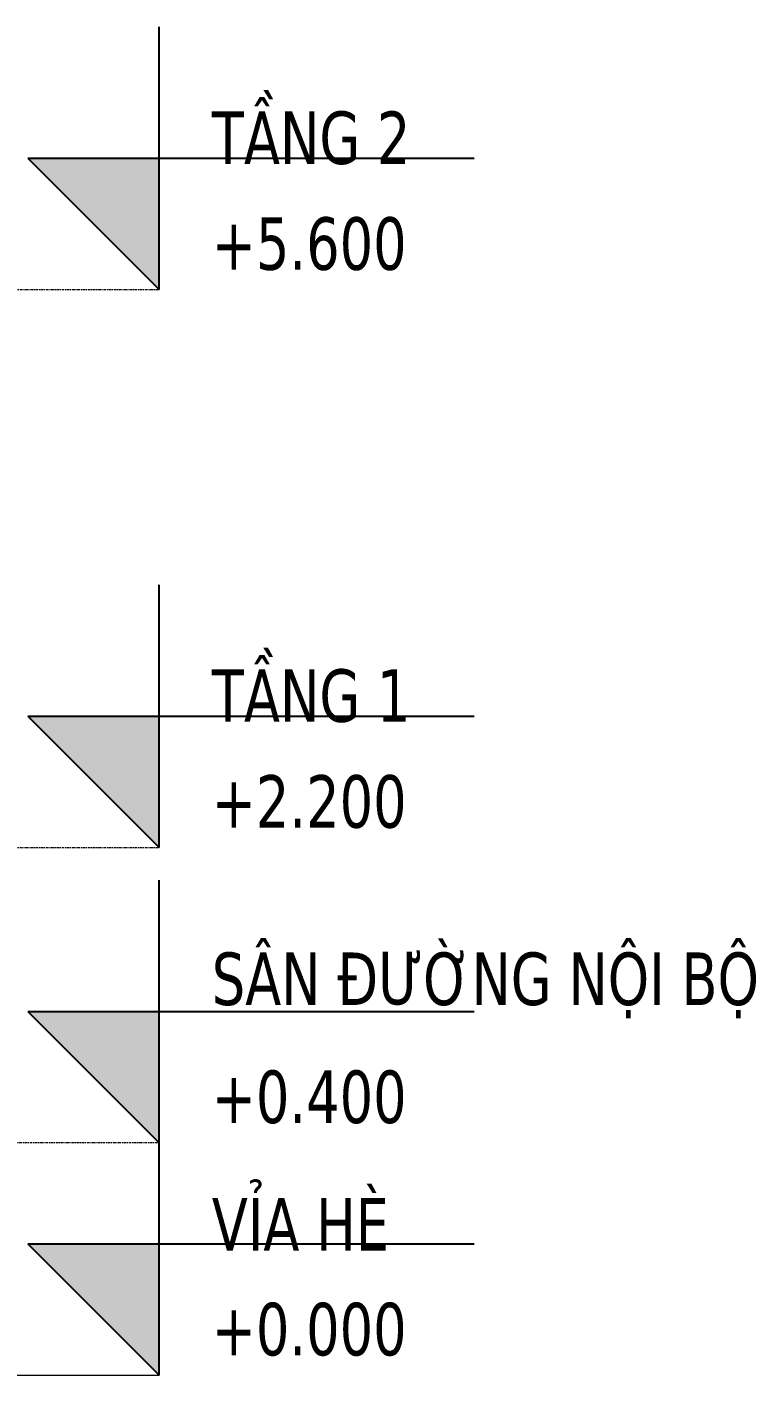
# Model space of a CAD drawing. Header units: millimetres. Extents: x -134153 to 99383, y -5233 to 35400.
# Drawn here: x 94853 to 99296, y -1016 to 7200 of the extents above; entities that cross this region are included whole.
import ezdxf

# ---------------------------------------------------------------- set-up
doc = ezdxf.new("R2010")
doc.units = ezdxf.units.MM
doc.linetypes.add('Centre', pattern=[31.75, 6.35, -4.7625, 15.875, -4.7625])
for name, color, linetype, lineweight in [('A-FLOR-LEVL', 51, 'Continuous', 9), ('A-FLOR-LEVL-1', 51, 'Continuous', 25), ('A-FLOR-LEVL-2', 51, 'Centre', 9)]:
    doc.layers.add(name, color=color, linetype=linetype, lineweight=lineweight)
doc.styles.add('Tahoma_B', font='tahomabd_0.ttf', dxfattribs={"width": 0.85, "height": 320})

# ---------------------------------------------------------------- blocks, each defined once
blk = doc.blocks.new('Level - CAO ĐỘ LEVEL-350587-TKCS_MẶT ĐỨNG HƯỚNG NAM')
at = {"layer": 'A-FLOR-LEVL'}
blk.add_hatch(color=256, dxfattribs=at).paths.add_polyline_path([(134152.564287, 3000), (134152.564287, 2200), (133352.564287, 3000)])
at = {"layer": 'A-FLOR-LEVL-1'}
for p, q in [((134152.564287, 2200), (134152.564287, 3800)), ((133352.564287, 3000), (134152.564287, 2200)), ((133352.564287, 3000), (136072.564287, 3000))]:
    blk.add_line(p, q, dxfattribs=at)

msp = doc.modelspace()

# ---------------------------------------------------------------- linework, layer by layer
at = {"layer": 'A-FLOR-LEVL'}
msp.add_line((94642.9, -1016), (95658.9, -1016), dxfattribs=at)
at = {"layer": 'A-FLOR-LEVL-2'}
for p, q in [((-12769.4, 5600), (95658.9, 5600)), ((-12769.4, 2200), (95658.9, 2200)), ((95658.9, 400), (-12769.4, 400))]:
    msp.add_line(p, q, dxfattribs=at)

# ---------------------------------------------------------------- block references
at = {"layer": 'A-FLOR-LEVL-1'}
for p in [(-38493.7, 3400), (-38493.7, 0), (-38493.7, -1800), (-38493.7, -3216)]:
    msp.add_blockref('Level - CAO ĐỘ LEVEL-350587-TKCS_MẶT ĐỨNG HƯỚNG NAM', p, dxfattribs=at)

# ---------------------------------------------------------------- texts
at = {"layer": 'A-FLOR-LEVL', "char_height": 320, "line_spacing_factor": 0.996129, "style": 'Tahoma_B'}
for s, insert, width, attachment_point in [('\\pt1632,3264,4896,6528,8160,9792,11424,13056,14688,16320,17952,19584,21216,22848,24480,26112,27744,29376,31008,32640,34272,35904,37536,39168,40800,42432,44064,45696,47328,48960,50592,52224;TẦNG 2', (95979.7, 6358.9), 1448.4, 7), ('\\pt680,1360,2040,2720,3400,4080,4760,5440,6120,6800,7480,8160,8840,9520,10200,10880,11560,12240,12920,13600,14280,14960,15640,16320,17000,17680,18360,19040,19720,20400,21080,21760;+5.600', (95979.7, 6040.1), 1413.04, 1), ('\\pt1632,3264,4896,6528,8160,9792,11424,13056,14688,16320,17952,19584,21216,22848,24480,26112,27744,29376,31008,32640,34272,35904,37536,39168,40800,42432,44064,45696,47328,48960,50592,52224;TẦNG 1', (95979.7, 2958.9), 1448.4, 7), ('\\pt680,1360,2040,2720,3400,4080,4760,5440,6120,6800,7480,8160,8840,9520,10200,10880,11560,12240,12920,13600,14280,14960,15640,16320,17000,17680,18360,19040,19720,20400,21080,21760;+2.200', (95979.7, 2640.1), 1413.04, 1), ('\\pt1632,3264,4896,6528,8160,9792,11424,13056,14688,16320,17952,19584,21216,22848,24480,26112,27744,29376,31008,32640,34272,35904,37536,39168,40800,42432,44064,45696,47328,48960,50592,52224;SÂN ĐƯỜNG NỘI BỘ', (95979.7, 1158.9), 4021.52, 7), ('\\pt680,1360,2040,2720,3400,4080,4760,5440,6120,6800,7480,8160,8840,9520,10200,10880,11560,12240,12920,13600,14280,14960,15640,16320,17000,17680,18360,19040,19720,20400,21080,21760;+0.400', (95979.7, 840.1), 1413.04, 1), ('\\pt1632,3264,4896,6528,8160,9792,11424,13056,14688,16320,17952,19584,21216,22848,24480,26112,27744,29376,31008,32640,34272,35904,37536,39168,40800,42432,44064,45696,47328,48960,50592,52224;VỈA HÈ', (95979.7, -257.1), 1368.16, 7), ('\\pt680,1360,2040,2720,3400,4080,4760,5440,6120,6800,7480,8160,8840,9520,10200,10880,11560,12240,12920,13600,14280,14960,15640,16320,17000,17680,18360,19040,19720,20400,21080,21760;+0.000', (95979.7, -575.9), 1413.04, 1)]:
    msp.add_mtext(s, dxfattribs=dict(at, insert=insert, width=width, attachment_point=attachment_point))

doc.saveas('drawing.dxf')
